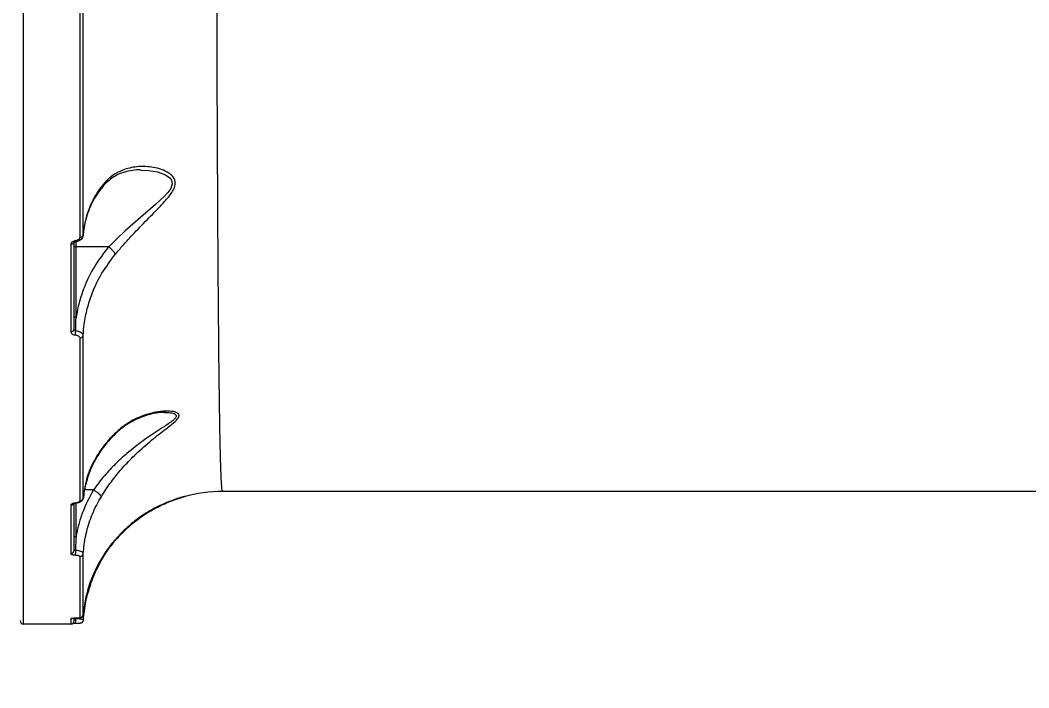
# Model space of a CAD drawing. Header units: millimetres. Extents: x -5517 to 6387, y -5295 to 6147.
# Drawn here: x 1744.4 to 2033.5, y 1059 to 1250.3 of the extents above; entities that cross this region are included whole.
import ezdxf

# ---------------------------------------------------------------- set-up
doc = ezdxf.new("R2010")
doc.units = ezdxf.units.MM
for name, color, linetype in [('DIKOM_ОБЪЕКТ', 7, 'Continuous'), ('DIKOM_РАЗМЕР_ЗОНА', 7, 'Continuous'), ('DIKOM_РАЗМЕР_ОБЪЕКТА', 7, 'Continuous')]:
    doc.layers.add(name, color=color, linetype=linetype)
doc.styles.add('style1', font='arial.ttf', dxfattribs={"width": 0.8})
doc.dimstyles.new('1-50', dxfattribs={"dimtxt": 300, "dimasz": 200, "dimexe": 100, "dimexo": 0, "dimgap": 100, "dimtad": 1, "dimtxsty": 'style1', "dimcen": 200, "dimclrd": 7, "dimclre": 7, "dimclrt": 7, "dimadec": 1, "dimazin": 2, "dimtfac": 1, "dimtmove": 0, "dimatfit": 2, "dimfxl": 0, "dimlwd": 25, "dimlwe": 18, "dimarcsym": 0})

# ---------------------------------------------------------------- blocks, each defined once
blk = doc.blocks.new('*D0')
at = {"layer": 'Defpoints', "color": 0, "transparency": 16777216}
for p in [(3079.07, 4135.26), (-4405.35, -2652.69), (-1397.56, -2652.69)]:
    blk.add_point(p, dxfattribs=at)
at = {"layer": 'DIKOM_РАЗМЕР_ОБЪЕКТА', "color": 7, "lineweight": 18, "transparency": 16777216}
for p, q in [((3079.07, 4135.26), (-4505.35, 4135.26)), ((-1397.56, -2652.69), (-4505.35, -2652.69))]:
    blk.add_line(p, q, dxfattribs=at)
at = {"layer": 'DIKOM_РАЗМЕР_ОБЪЕКТА', "color": 7, "lineweight": 25, "transparency": 16777216}
blk.add_line((-4405.35, 3935.26), (-4405.35, -2452.69), dxfattribs=at)
at = {"layer": 'DIKOM_РАЗМЕР_ОБЪЕКТА', "color": 7, "transparency": 16777216}
for points in [[(-4438.68, 3935.26), (-4372.02, 3935.26), (-4405.35, 4135.26)], [(-4438.68, -2452.69), (-4372.02, -2452.69), (-4405.35, -2652.69)]]:
    blk.add_solid(points, dxfattribs=at)
at = {"layer": 'DIKOM_РАЗМЕР_ОБЪЕКТА', "color": 7, "transparency": 16777216, "insert": (-4658.52, 741.29), "char_height": 300, "attachment_point": 5, "rotation": 90, "style": 'style1'}
blk.add_mtext('6800', dxfattribs=at)
blk = doc.blocks.new('*D1')
at = {"layer": 'Defpoints', "color": 0, "transparency": 16777216}
for p in [(2817.72, 6146.72), (-5067.27, -4152.08), (-1897.56, -4152.08)]:
    blk.add_point(p, dxfattribs=at)
at = {"layer": 'DIKOM_РАЗМЕР_ЗОНА', "color": 7, "lineweight": 18, "transparency": 16777216}
for p, q in [((2817.72, 6146.72), (-5167.27, 6146.72)), ((-1897.56, -4152.08), (-5167.27, -4152.08))]:
    blk.add_line(p, q, dxfattribs=at)
at = {"layer": 'DIKOM_РАЗМЕР_ЗОНА', "color": 7, "lineweight": 25, "transparency": 16777216}
blk.add_line((-5067.27, 5946.72), (-5067.27, -3952.08), dxfattribs=at)
at = {"layer": 'DIKOM_РАЗМЕР_ЗОНА', "color": 7, "transparency": 16777216}
for points in [[(-5100.61, 5946.72), (-5033.94, 5946.72), (-5067.27, 6146.72)], [(-5100.61, -3952.08), (-5033.94, -3952.08), (-5067.27, -4152.08)]]:
    blk.add_solid(points, dxfattribs=at)
at = {"layer": 'DIKOM_РАЗМЕР_ЗОНА', "color": 7, "transparency": 16777216, "insert": (-5320.45, 939.42), "char_height": 300, "attachment_point": 5, "rotation": 90, "style": 'style1'}
blk.add_mtext('10200', dxfattribs=at)
blk = doc.blocks.new('*D2')
at = {"layer": 'Defpoints', "color": 0, "transparency": 16777216}
for p in [(4491.49, 3838.97), (-2445.56, 374.31), (4491.49, -4687.8)]:
    blk.add_point(p, dxfattribs=at)
at = {"layer": 'DIKOM_РАЗМЕР_ОБЪЕКТА', "color": 7, "lineweight": 18, "transparency": 16777216}
for p, q in [((4491.49, 3838.97), (4491.49, -4787.8)), ((-2445.56, 374.31), (-2445.56, -4787.8))]:
    blk.add_line(p, q, dxfattribs=at)
at = {"layer": 'DIKOM_РАЗМЕР_ОБЪЕКТА', "color": 7, "lineweight": 25, "transparency": 16777216}
blk.add_line((-2245.56, -4687.8), (4291.49, -4687.8), dxfattribs=at)
at = {"layer": 'DIKOM_РАЗМЕР_ОБЪЕКТА', "color": 7, "transparency": 16777216}
for points in [[(-2245.56, -4654.47), (-2245.56, -4721.14), (-2445.56, -4687.8)], [(4291.49, -4654.47), (4291.49, -4721.14), (4491.49, -4687.8)]]:
    blk.add_solid(points, dxfattribs=at)
at = {"layer": 'DIKOM_РАЗМЕР_ОБЪЕКТА', "color": 7, "transparency": 16777216, "insert": (1022.97, -4434.63), "char_height": 300, "attachment_point": 5, "style": 'style1'}
blk.add_mtext('6900', dxfattribs=at)
blk = doc.blocks.new('*D3')
at = {"layer": 'Defpoints', "color": 0, "transparency": 16777216}
for p in [(6386.85, 4728.17), (-4131.44, -152.69), (6386.85, -5195.35)]:
    blk.add_point(p, dxfattribs=at)
at = {"layer": 'DIKOM_РАЗМЕР_ЗОНА', "color": 7, "lineweight": 18, "transparency": 16777216}
for p, q in [((6386.85, 4728.17), (6386.85, -5295.35)), ((-4131.44, -152.69), (-4131.44, -5295.35))]:
    blk.add_line(p, q, dxfattribs=at)
at = {"layer": 'DIKOM_РАЗМЕР_ЗОНА', "color": 7, "lineweight": 25, "transparency": 16777216}
blk.add_line((-3931.44, -5195.35), (6186.85, -5195.35), dxfattribs=at)
at = {"layer": 'DIKOM_РАЗМЕР_ЗОНА', "color": 7, "transparency": 16777216}
for points in [[(-3931.44, -5162.02), (-3931.44, -5228.69), (-4131.44, -5195.35)], [(6186.85, -5162.02), (6186.85, -5228.69), (6386.85, -5195.35)]]:
    blk.add_solid(points, dxfattribs=at)
at = {"layer": 'DIKOM_РАЗМЕР_ЗОНА', "color": 7, "transparency": 16777216, "insert": (1127.71, -4942.18), "char_height": 300, "attachment_point": 5, "style": 'style1'}
blk.add_mtext('10500', dxfattribs=at)

msp = doc.modelspace()

# ---------------------------------------------------------------- linework, layer by layer
at = {"layer": 'DIKOM_ОБЪЕКТ', "color": 7, "linetype": 'Continuous', "lineweight": 15}
for p, q in [((1760.326, 1186.819), (1760.324, 1186.819)), ((1760.442, 1185.343), (1760.442, 1186.738)), ((1769.774, 1185.343), (1760.442, 1185.343)), ((1760.442, 1165.143), (1760.442, 1185.343)), ((1785.832, 1137.882), (1786.053, 1137.876)), ((1765.44, 1115.727), (1762.925, 1115.727)), ((2100.499, 1115.311), (1802.458, 1115.311)), ((1760.442, 1102.221), (1760.442, 1111.901)), ((1760.371, 1098.369), (1760.442, 1102.221)), ((1745.442, 1077.441), (1745.442, 1077.438)), ((1758.945, 1077.311), (1745.442, 1077.311))]:
    msp.add_line(p, q, dxfattribs=at)
at = {"layer": 'DIKOM_ОБЪЕКТ', "color": 7, "linetype": 'Continuous', "lineweight": 15, "flags": 128}
for points in [[(1778.905, 1207.284), (1781.306, 1207.247), (1783.79, 1206.79), (1786.062, 1205.941), (1787.294, 1205.085), (1787.795, 1204.428), (1788.02, 1203.379), (1787.584, 1202.056), (1786.75, 1200.875), (1785.684, 1199.725), (1783.214, 1197.458), (1778.879, 1193.744), (1774.512, 1189.902), (1772.108, 1187.639), (1769.806, 1185.343), (1769.799, 1185.336), (1769.799, 1185.336)], [(1760.442, 1165.143), (1760.345, 1165.146), (1760.251, 1165.156), (1760.165, 1165.172), (1760.089, 1165.194), (1760.027, 1165.221), (1759.981, 1165.251), (1759.952, 1165.284), (1759.942, 1165.318)], [(1760.3, 1111.878), (1760.288, 1111.881), (1760.266, 1111.907), (1760.244, 1111.958)], [(1760.442, 1102.221), (1760.345, 1102.224), (1760.251, 1102.234), (1760.165, 1102.25), (1760.089, 1102.272), (1760.027, 1102.299), (1759.981, 1102.329), (1759.952, 1102.362), (1759.942, 1102.396)]]:
    msp.add_lwpolyline(points, dxfattribs=at)
at = {"layer": 'DIKOM_ОБЪЕКТ', "color": 7, "linetype": 'Continuous', "lineweight": 15}
for centre, radius, start, end in [((1761.602, 1189), 0.913, 263.78324, 346.83663), ((1759.043, 1187.005), 0.945, 264.47758, 338.99689), ((1760.63, 1187.085), 0.406, 181.509, 220.97071), ((1759.034, 1161.932), 0.915, 264.78865, 353.04672), ((1753.975, 1161.409), 6.398, 348.22868, 358.54856), ((1761.581, 1160.135), 0.929, 265.43129, 349.90069), ((1761.548, 1113.54), 0.966, 268.18794, 353.93396), ((1802.442, 1075.312), 39.999, 90.00204, 106.01829), ((1758.954, 1112.364), 1.028, 269.68898, 321.88972), ((1758.966, 1098.5), 0.977, 268.89272, 358.56091), ((1756.178, 1098.164), 4.197, 344.97759, 2.80166), ((1761.539, 1097.613), 0.981, 269.10616, 355.03881), ((1745.442, 1078.311), 1, 182.4002, 269.10357), ((1758.942, 1078.311), 1, 269.12987, 0.00042), ((1758.943, 1079.803), 1.003, 270.07652, 297.73921), ((1758.014, 1078.382), 2.395, 337.58759, 10.2672), ((1761.542, 1080.117), 0.998, 269.99951, 355.91437)]:
    msp.add_arc(centre, radius, start, end, dxfattribs=at)
for points, knots in [([(1745.442, 1077.438), (1745.442, 1077.401), (1745.443, 1077.222), (1745.443, 1078.245), (1745.443, 1080.571), (1745.443, 1084.317), (1745.443, 1089.307), (1745.443, 1095.506), (1745.443, 1103.004), (1745.443, 1111.836), (1745.443, 1122.001), (1745.443, 1133.275), (1745.443, 1145.594), (1745.443, 1158.872), (1745.443, 1173.324), (1745.443, 1188.951), (1745.443, 1205.726), (1745.443, 1223.28), (1745.443, 1241.533), (1745.443, 1260.394), (1745.443, 1280.171), (1745.443, 1300.832), (1745.443, 1322.325), (1745.443, 1343.254), (1745.443, 1363.461), (1745.443, 1382.831), (1745.443, 1402.536), (1745.443, 1422.528), (1745.443, 1442.588), (1745.443, 1462.619), (1745.443, 1480.487), (1745.443, 1491.73), (1745.443, 1496.309)], [0, 0, 0, 0, 0.0094891, 0.0458484, 0.0822376, 0.1185971, 0.1539303, 0.1892906, 0.2246239, 0.2609832, 0.2973724, 0.3337318, 0.3690652, 0.4044254, 0.4397586, 0.4761181, 0.5125071, 0.5488666, 0.5841998, 0.6195603, 0.6548934, 0.6912527, 0.7276419, 0.7640013, 0.7947536, 0.8255418, 0.85633, 0.88741, 0.91849, 0.9487827, 0.9791441, 1, 1, 1, 1]), ([(1802.444, 1115.41), (1802.407, 1115.422), (1802.316, 1115.452), (1802.181, 1116.795), (1802.038, 1119.331), (1801.902, 1123.11), (1801.773, 1128.124), (1801.652, 1134.399), (1801.54, 1141.785), (1801.437, 1150.226), (1801.341, 1159.646), (1801.251, 1170.207), (1801.167, 1181.924), (1801.088, 1194.782), (1801.017, 1208.487), (1800.951, 1222.969), (1800.892, 1238.143), (1800.837, 1254.269), (1800.786, 1271.33), (1800.74, 1289.29), (1800.702, 1306.538), (1800.671, 1322.859), (1800.645, 1338.132), (1800.622, 1353.762), (1800.601, 1369.696), (1800.583, 1385.858), (1800.568, 1402.262), (1800.554, 1418.892), (1800.548, 1430.135), (1800.545, 1435.757)], [0, 0, 0, 0, 0.0268284, 0.066384, 0.1059702, 0.1455256, 0.1862365, 0.2269809, 0.2676915, 0.3071163, 0.3465717, 0.3859964, 0.4265714, 0.4671796, 0.5077547, 0.5470858, 0.5864472, 0.6257786, 0.6662558, 0.7067662, 0.7472434, 0.7786604, 0.8100774, 0.8417451, 0.8734128, 0.904933, 0.936453, 0.9682265, 1, 1, 1, 1]), ([(1761.499, 1254.739), (1761.499, 1248.786), (1761.5, 1236.881), (1761.501, 1219.876), (1761.502, 1203.475), (1761.503, 1193.22), (1761.504, 1188.093)], [0, 0, 0, 0, 0.2485953, 0.4971903, 0.7485953, 1, 1, 1, 1]), ([(1762.492, 1188.792), (1762.491, 1193.85), (1762.49, 1203.967), (1762.488, 1220.255), (1762.487, 1237.273), (1762.486, 1249.284), (1762.485, 1255.29)], [0, 0, 0, 0, 0.2485946, 0.4971896, 0.7485953, 1, 1, 1, 1]), ([(1771.711, 1183.214), (1772.427, 1184.059), (1773.86, 1185.752), (1776.72, 1188.911), (1780.293, 1192.59), (1783.901, 1196.218), (1786.366, 1198.864), (1787.722, 1200.609), (1788.566, 1202.022), (1788.977, 1203.444), (1788.739, 1204.722), (1788.037, 1205.719), (1786.789, 1206.714), (1784.944, 1207.572), (1782.005, 1208.297), (1778.402, 1208.492), (1774.703, 1207.771), (1771.657, 1206.34), (1769.28, 1204.588), (1767.97, 1202.938), (1767.352, 1202.16)], [0, 0, 0, 0, 0.0519302, 0.10389, 0.1951549, 0.2864044, 0.3437023, 0.3731331, 0.4024724, 0.4366838, 0.4671109, 0.4969775, 0.5269683, 0.580892, 0.6349548, 0.7265892, 0.8181312, 0.8810559, 0.9438902, 1, 1, 1, 1]), ([(1778.89, 1207.393), (1778.888, 1207.393), (1778.106, 1207.443), (1776.612, 1207.285), (1774.516, 1206.867), (1772.658, 1206.183), (1771.043, 1205.302), (1769.533, 1204.133), (1768.26, 1202.87), (1767.56, 1201.894), (1767.284, 1201.51)], [0, 0, 0, 0, 0.0003833, 0.1758185, 0.3460979, 0.4922129, 0.62803, 0.7721841, 0.910533, 1, 1, 1, 1]), ([(1767.352, 1202.16), (1767.192, 1201.928), (1766.372, 1200.742), (1765.084, 1198.509), (1763.765, 1195.384), (1762.84, 1192.131), (1762.608, 1189.91), (1762.492, 1188.792)], [0, 0, 0, 0, 0.0563875, 0.2882866, 0.5227677, 0.7600023, 1, 1, 1, 1]), ([(1767.233, 1201.585), (1766.73, 1200.834), (1765.69, 1199.279), (1764.468, 1196.806), (1763.48, 1194.214), (1762.836, 1191.563), (1762.516, 1189.705), (1762.505, 1188.739), (1762.505, 1188.669)], [0, 0, 0, 0, 0.1857291, 0.3841512, 0.5836826, 0.7839265, 0.9843694, 1, 1, 1, 1]), ([(1767.352, 1202.16), (1767.352, 1202.13), (1767.354, 1201.999), (1767.33, 1201.795), (1767.223, 1201.676), (1767.176, 1201.623)], [0, 0, 0, 0, 0.1407934, 0.6232788, 1, 1, 1, 1]), ([(1761.504, 1188.093), (1761.487, 1187.978), (1761.454, 1187.748), (1761.194, 1187.44), (1760.811, 1187.206), (1760.459, 1187.104), (1760.259, 1187.079), (1760.225, 1187.074)], [0, 0, 0, 0, 0.2377945, 0.4755217, 0.7134891, 0.9515269, 1, 1, 1, 1]), ([(1762.482, 1188.73), (1762.484, 1188.714), (1762.507, 1188.471), (1762.318, 1188.011), (1761.902, 1187.45), (1761.26, 1187.048), (1760.699, 1186.835), (1760.369, 1186.835), (1760.323, 1186.835)], [0, 0, 0, 0, 0.0165687, 0.240805, 0.4634723, 0.7019554, 0.9585114, 1, 1, 1, 1]), ([(1758.952, 1186.064), (1758.952, 1185.617), (1758.952, 1183.383), (1758.951, 1177.95), (1758.951, 1169.945), (1758.951, 1163.997), (1758.951, 1161.021)], [0, 0, 0, 0, 0.0507688, 0.2538522, 0.6266968, 1, 1, 1, 1]), ([(1760.225, 1187.074), (1760.191, 1187.07), (1759.992, 1187.045), (1759.642, 1186.944), (1759.261, 1186.711), (1759.001, 1186.406), (1758.968, 1186.178), (1758.952, 1186.064)], [0, 0, 0, 0, 0.0479277, 0.285626, 0.5235821, 0.7617551, 1, 1, 1, 1]), ([(1760.327, 1186.815), (1760.289, 1186.811), (1760.19, 1186.802), (1760.053, 1186.756), (1759.942, 1186.699), (1759.903, 1186.66), (1759.908, 1186.668), (1759.91, 1186.67)], [0, 0, 0, 0, 0.1461927, 0.3784588, 0.628143, 0.8955959, 1, 1, 1, 1]), ([(1759.942, 1161.822), (1759.942, 1165.803), (1759.942, 1173.776), (1759.942, 1182.459), (1759.942, 1186.805)], [0, 0, 0, 0, 0.4994486, 1, 1, 1, 1]), ([(1760.442, 1185.343), (1760.386, 1185.345), (1760.274, 1185.349), (1760.124, 1185.378), (1760.01, 1185.422), (1759.957, 1185.466), (1759.944, 1185.498), (1759.943, 1185.511), (1759.942, 1185.515)], [0, 0, 0, 0, 0.2146548, 0.4292368, 0.6439201, 0.8586855, 0.9551762, 1, 1, 1, 1]), ([(1769.774, 1185.343), (1768.379, 1183.535), (1765.55, 1179.872), (1762.941, 1174.399), (1761.263, 1169.444), (1760.717, 1166.581), (1760.442, 1165.143)], [0, 0, 0, 0, 0.3001419, 0.6082191, 0.8030966, 1, 1, 1, 1]), ([(1769.799, 1185.336), (1769.796, 1185.338), (1769.789, 1185.342), (1769.78, 1185.343), (1769.774, 1185.343)], [0, 0, 0, 0, 0.4131597, 1, 1, 1, 1]), ([(1771.711, 1183.214), (1771.706, 1183.227), (1771.658, 1183.364), (1771.48, 1183.685), (1771.044, 1184.228), (1770.459, 1184.813), (1770.019, 1185.162), (1769.799, 1185.336)], [0, 0, 0, 0, 0.0262097, 0.2630649, 0.5087072, 0.7543588, 1, 1, 1, 1]), ([(1762.496, 1159.972), (1762.581, 1161.062), (1762.782, 1163.643), (1763.599, 1167.682), (1765.178, 1172.594), (1767.698, 1177.94), (1770.362, 1181.441), (1771.711, 1183.214)], [0, 0, 0, 0, 0.1301673, 0.3081371, 0.4882735, 0.7408507, 1, 1, 1, 1]), ([(1760.372, 1161.247), (1760.373, 1161.326), (1760.386, 1162.625), (1760.415, 1163.923), (1760.442, 1165.143)], [0, 0, 0, 0, 0.0607839, 1, 1, 1, 1]), ([(1758.951, 1161.021), (1758.953, 1160.986), (1758.96, 1160.847), (1759.072, 1160.611), (1759.357, 1160.359), (1759.757, 1160.172), (1760.078, 1160.127), (1760.239, 1160.104)], [0, 0, 0, 0, 0.0795862, 0.3194632, 0.5497844, 0.7748408, 1, 1, 1, 1]), ([(1760.372, 1161.247), (1760.324, 1161.258), (1760.27, 1161.271), (1760.171, 1161.325), (1760.073, 1161.41), (1759.981, 1161.568), (1759.946, 1161.713), (1759.943, 1161.8), (1759.942, 1161.822)], [0, 0, 0, 0, 0.1726645, 0.1993635, 0.4134129, 0.6506107, 0.9118981, 1, 1, 1, 1]), ([(1760.239, 1160.104), (1760.398, 1160.081), (1760.716, 1160.036), (1761.11, 1159.853), (1761.39, 1159.606), (1761.498, 1159.377), (1761.505, 1159.242), (1761.507, 1159.208)], [0, 0, 0, 0, 0.2263731, 0.4526969, 0.6823895, 0.9207499, 1, 1, 1, 1]), ([(1762.496, 1159.972), (1762.493, 1160.018), (1762.478, 1160.203), (1762.294, 1160.522), (1761.823, 1160.87), (1761.164, 1161.136), (1760.636, 1161.21), (1760.372, 1161.247)], [0, 0, 0, 0, 0.0780926, 0.3139941, 0.5431973, 0.7710823, 1, 1, 1, 1]), ([(1761.507, 1159.208), (1761.508, 1157.116), (1761.508, 1150.998), (1761.51, 1141.472), (1761.512, 1130.927), (1761.515, 1121.182), (1761.516, 1115.443), (1761.517, 1112.574)], [0, 0, 0, 0, 0.1144553, 0.3347643, 0.555075, 0.7775366, 1, 1, 1, 1]), ([(1762.509, 1113.438), (1762.507, 1116.272), (1762.505, 1121.942), (1762.502, 1131.621), (1762.5, 1142.165), (1762.498, 1151.74), (1762.497, 1157.884), (1762.496, 1159.972)], [0, 0, 0, 0, 0.220311, 0.4406227, 0.6630827, 0.8855459, 1, 1, 1, 1]), ([(1786.053, 1137.876), (1786.546, 1137.881), (1787.684, 1137.891), (1788.839, 1137.56), (1789.199, 1137.113), (1789.186, 1136.659), (1788.823, 1136.127), (1787.974, 1135.41), (1786.526, 1134.377), (1783.762, 1132.61), (1779.662, 1129.87), (1775.419, 1126.579), (1771.682, 1123.171), (1768.99, 1120.302), (1766.926, 1117.779), (1765.926, 1116.413), (1765.448, 1115.725), (1765.447, 1115.725)], [0, 0, 0, 0, 0.0495334, 0.1141028, 0.1510968, 0.162034, 0.2069011, 0.2429165, 0.2799641, 0.3724786, 0.5140913, 0.6592602, 0.7666601, 0.8765021, 0.937799, 0.9999506, 1, 1, 1, 1]), ([(1767.621, 1113.681), (1768.079, 1114.418), (1768.996, 1115.89), (1770.932, 1118.618), (1773.472, 1121.756), (1776.979, 1125.492), (1781.022, 1129.135), (1784.887, 1132.195), (1787.843, 1134.441), (1789.507, 1135.913), (1790.104, 1136.98), (1789.743, 1137.751), (1788.29, 1138.244), (1786.045, 1138.357), (1782.803, 1137.984), (1778.941, 1136.858), (1775.003, 1134.845), (1772.741, 1132.9), (1771.809, 1132.099)], [0, 0, 0, 0, 0.0404307, 0.0808831, 0.1509571, 0.2211467, 0.3139213, 0.4066916, 0.4680977, 0.5184401, 0.5509385, 0.5857389, 0.630832, 0.6892175, 0.7478301, 0.8412611, 0.9345787, 1, 1, 1, 1]), ([(1786.057, 1137.924), (1785.857, 1137.928), (1785.224, 1137.939), (1783.915, 1137.819), (1782.096, 1137.495), (1779.963, 1136.89), (1777.794, 1136.026), (1775.7, 1134.91), (1773.791, 1133.599), (1772.455, 1132.545), (1771.787, 1131.863), (1771.675, 1131.748)], [0, 0, 0, 0, 0.0484029, 0.1531572, 0.2804644, 0.4200697, 0.5730815, 0.7138577, 0.8479584, 0.9744289, 1, 1, 1, 1]), ([(1771.809, 1132.099), (1770.93, 1131.209), (1769.232, 1129.489), (1767.15, 1126.702), (1765.067, 1123.204), (1763.227, 1118.783), (1762.75, 1115.235), (1762.509, 1113.438)], [0, 0, 0, 0, 0.1647951, 0.3184405, 0.47352, 0.7333067, 1, 1, 1, 1]), ([(1771.665, 1131.76), (1771.006, 1131.092), (1769.628, 1129.695), (1767.839, 1127.402), (1766.226, 1124.929), (1764.903, 1122.329), (1764.044, 1120.288), (1763.73, 1119.107), (1763.66, 1118.842)], [0, 0, 0, 0, 0.1729684, 0.361579, 0.5530687, 0.7471677, 0.9434078, 1, 1, 1, 1]), ([(1771.617, 1131.803), (1771.683, 1131.867), (1771.766, 1131.949), (1771.802, 1132.073), (1771.809, 1132.099)], [0, 0, 0, 0, 0.7889166, 1, 1, 1, 1]), ([(1763.66, 1118.842), (1763.467, 1118.185), (1763.003, 1116.604), (1762.677, 1114.774), (1762.627, 1113.608), (1762.618, 1113.386)], [0, 0, 0, 0, 0.3651487, 0.8787407, 1, 1, 1, 1]), ([(1765.44, 1115.727), (1764.302, 1113.592), (1762.592, 1110.383), (1761.138, 1105.778), (1760.675, 1103.41), (1760.442, 1102.221)], [0, 0, 0, 0, 0.4971347, 0.747536, 1, 1, 1, 1]), ([(1765.447, 1115.725), (1765.446, 1115.726), (1765.444, 1115.726), (1765.441, 1115.727), (1765.44, 1115.727)], [0, 0, 0, 0, 0.6549942, 1, 1, 1, 1]), ([(1765.447, 1115.725), (1765.692, 1115.586), (1766.182, 1115.307), (1766.833, 1114.812), (1767.328, 1114.329), (1767.568, 1113.965), (1767.622, 1113.768), (1767.621, 1113.697), (1767.621, 1113.681)], [0, 0, 0, 0, 0.2114829, 0.4229664, 0.634448, 0.8459317, 0.9647913, 1, 1, 1, 1]), ([(1762.493, 1113.399), (1762.471, 1113.248), (1762.427, 1112.939), (1762.138, 1112.548), (1761.722, 1112.225), (1761.12, 1111.99), (1760.594, 1111.878), (1760.3, 1111.878), (1760.299, 1111.878)], [0, 0, 0, 0, 0.1546655, 0.3176086, 0.4965471, 0.727164, 0.9989295, 1, 1, 1, 1]), ([(1762.517, 1097.528), (1762.697, 1099.215), (1763.062, 1102.621), (1764.568, 1107.636), (1766.223, 1111.302), (1767.377, 1113.266), (1767.621, 1113.681)], [0, 0, 0, 0, 0.2991613, 0.6039888, 0.9163491, 1, 1, 1, 1]), ([(1765.059, 1089.843), (1765.371, 1090.633), (1766.026, 1092.29), (1767.298, 1094.832), (1768.99, 1097.698), (1771.163, 1100.681), (1774.137, 1103.995), (1777.731, 1107.111), (1781.785, 1109.813), (1785.917, 1111.866), (1789.07, 1113.067), (1790.988, 1113.639), (1791.344, 1113.741), (1791.403, 1113.757)], [0, 0, 0, 0, 0.0625783, 0.1312523, 0.1999715, 0.2957855, 0.3917498, 0.524522, 0.6575035, 0.7865901, 0.915241, 0.9858954, 1, 1, 1, 1]), ([(1791.803, 1113.877), (1791.815, 1113.882), (1791.856, 1113.898), (1791.1, 1113.708), (1789.876, 1113.355), (1787.465, 1112.567), (1783.919, 1111.075), (1780.439, 1109.096), (1778.563, 1107.748), (1778.178, 1107.472)], [0, 0, 0, 0, 0.0416528, 0.1368065, 0.2448181, 0.3532828, 0.6395476, 0.9261378, 1, 1, 1, 1]), ([(1758.948, 1111.336), (1758.948, 1111.075), (1758.948, 1109.765), (1758.948, 1106.635), (1758.948, 1102.169), (1758.947, 1099.073), (1758.947, 1097.524)], [0, 0, 0, 0, 0.0507675, 0.2538485, 0.6266969, 1, 1, 1, 1]), ([(1760.244, 1111.958), (1760.223, 1111.957), (1760.033, 1111.944), (1759.681, 1111.888), (1759.278, 1111.745), (1759.001, 1111.552), (1758.966, 1111.408), (1758.948, 1111.336)], [0, 0, 0, 0, 0.029923, 0.2617992, 0.5039614, 0.7520294, 1, 1, 1, 1]), ([(1760.302, 1111.874), (1760.241, 1111.871), (1760.096, 1111.862), (1759.908, 1111.822), (1759.775, 1111.779), (1759.721, 1111.749), (1759.73, 1111.756), (1759.733, 1111.758)], [0, 0, 0, 0, 0.1951079, 0.4660001, 0.7156888, 0.9295743, 1, 1, 1, 1]), ([(1759.942, 1098.476), (1759.942, 1100.552), (1759.942, 1104.566), (1759.942, 1109.414), (1759.942, 1111.755)], [0, 0, 0, 0, 0.5171112, 1, 1, 1, 1]), ([(1761.517, 1112.574), (1761.5, 1112.502), (1761.466, 1112.359), (1761.196, 1112.168), (1760.801, 1112.028), (1760.454, 1111.973), (1760.267, 1111.96), (1760.244, 1111.958)], [0, 0, 0, 0, 0.247786, 0.4958559, 0.736417, 0.9670381, 1, 1, 1, 1]), ([(1778.178, 1107.472), (1777.608, 1107.038), (1775.745, 1105.62), (1772.923, 1102.976), (1769.932, 1099.475), (1767.287, 1095.529), (1765.098, 1091.148), (1763.485, 1086.364), (1762.764, 1082.631), (1762.579, 1080.519), (1762.538, 1080.046)], [0, 0, 0, 0, 0.0601206, 0.1962369, 0.3328174, 0.4690621, 0.6303297, 0.7921154, 0.9534346, 1, 1, 1, 1]), ([(1760.371, 1098.369), (1760.316, 1098.371), (1760.206, 1098.376), (1760.07, 1098.398), (1759.976, 1098.429), (1759.944, 1098.457), (1759.943, 1098.473), (1759.942, 1098.476)], [0, 0, 0, 0, 0.235507, 0.4717086, 0.7082179, 0.9453623, 1, 1, 1, 1]), ([(1762.517, 1097.528), (1762.515, 1097.548), (1762.507, 1097.659), (1762.349, 1097.862), (1761.878, 1098.101), (1761.196, 1098.288), (1760.646, 1098.342), (1760.371, 1098.369)], [0, 0, 0, 0, 0.0531487, 0.2899615, 0.5268067, 0.7633512, 1, 1, 1, 1]), ([(1758.947, 1097.524), (1758.948, 1097.512), (1758.953, 1097.448), (1759.049, 1097.335), (1759.331, 1097.206), (1759.739, 1097.111), (1760.068, 1097.087), (1760.232, 1097.076)], [0, 0, 0, 0, 0.0545933, 0.2913896, 0.5278361, 0.7639738, 1, 1, 1, 1]), ([(1760.232, 1097.076), (1760.398, 1097.064), (1760.729, 1097.041), (1761.139, 1096.945), (1761.423, 1096.817), (1761.518, 1096.705), (1761.523, 1096.643), (1761.524, 1096.632)], [0, 0, 0, 0, 0.2363912, 0.4729192, 0.7098951, 0.9469131, 1, 1, 1, 1]), ([(1761.524, 1096.632), (1761.525, 1094.529), (1761.528, 1090.323), (1761.532, 1085.439), (1761.537, 1081.53), (1761.54, 1079.922), (1761.542, 1079.119)], [0, 0, 0, 0, 0.2485978, 0.4971942, 0.7485966, 1, 1, 1, 1]), ([(1762.538, 1080.046), (1762.535, 1080.838), (1762.531, 1082.423), (1762.526, 1086.29), (1762.521, 1091.164), (1762.518, 1095.406), (1762.517, 1097.528)], [0, 0, 0, 0, 0.2485966, 0.4971933, 0.7485963, 1, 1, 1, 1]), ([(1762.554, 1078.441), (1762.745, 1080.227), (1763.161, 1084.106), (1764.394, 1087.832), (1765.059, 1089.843)], [0, 0, 0, 0, 0.4604872, 1, 1, 1, 1]), ([(1764.93, 1090.281), (1764.964, 1090.242), (1765.098, 1090.089), (1765.097, 1089.949), (1765.064, 1089.857), (1765.059, 1089.843)], [0, 0, 0, 0, 0.2294396, 0.8828189, 1, 1, 1, 1]), ([(1758.944, 1078.8), (1758.944, 1078.745), (1758.944, 1078.469), (1758.943, 1077.842), (1758.943, 1077.31), (1758.943, 1077.381), (1758.942, 1077.403)], [0, 0, 0, 0, 0.0564074, 0.2820484, 0.7795327, 1, 1, 1, 1]), ([(1760.274, 1078.959), (1760.238, 1078.959), (1760.058, 1078.956), (1759.726, 1078.943), (1759.334, 1078.911), (1759.013, 1078.861), (1758.969, 1078.822), (1758.944, 1078.8)], [0, 0, 0, 0, 0.0440674, 0.2245453, 0.4337952, 0.687528, 1, 1, 1, 1]), ([(1760.197, 1078.952), (1760.131, 1078.951), (1759.931, 1078.948), (1759.64, 1078.929), (1759.408, 1078.907), (1759.301, 1078.887), (1759.308, 1078.888), (1759.31, 1078.889)], [0, 0, 0, 0, 0.1349423, 0.4104397, 0.7094135, 0.936903, 1, 1, 1, 1]), ([(1759.942, 1078.461), (1759.942, 1078.412), (1759.942, 1078.323), (1759.942, 1078.844), (1759.942, 1079.074)], [0, 0, 0, 0, 0.5579512, 1, 1, 1, 1]), ([(1760.371, 1078.809), (1760.326, 1078.801), (1760.271, 1078.792), (1760.174, 1078.756), (1760.076, 1078.699), (1759.984, 1078.597), (1759.946, 1078.503), (1759.943, 1078.444), (1759.942, 1078.428)], [0, 0, 0, 0, 0.152253, 0.1824877, 0.3869394, 0.6239234, 0.8956418, 1, 1, 1, 1]), ([(1762.534, 1080.039), (1762.534, 1080.032), (1762.547, 1079.903), (1762.454, 1079.677), (1762.287, 1079.421), (1762.086, 1079.253), (1761.888, 1079.148), (1761.668, 1079.075), (1761.386, 1079.02), (1760.962, 1078.978), (1760.504, 1078.956), (1760.249, 1078.957), (1760.178, 1078.957)], [0, 0, 0, 0, 0.0058753, 0.1143496, 0.2022729, 0.2805469, 0.3545173, 0.4362129, 0.5786342, 0.7812556, 0.9386366, 1, 1, 1, 1]), ([(1762.537, 1078.388), (1762.537, 1078.362), (1762.538, 1078.227), (1762.435, 1078.015), (1762.269, 1077.797), (1762.086, 1077.658), (1761.918, 1077.576), (1761.784, 1077.537), (1761.687, 1077.518), (1761.581, 1077.504), (1761.406, 1077.491), (1761.06, 1077.478), (1760.609, 1077.47), (1760.323, 1077.469), (1760.229, 1077.469)], [0, 0, 0, 0, 0.0225199, 0.1179749, 0.1960387, 0.2624247, 0.3183456, 0.3623619, 0.3988328, 0.4436057, 0.549766, 0.7506943, 0.9182873, 1, 1, 1, 1]), ([(1761.542, 1079.119), (1761.517, 1079.095), (1761.473, 1079.054), (1761.16, 1079.005), (1760.785, 1078.974), (1760.471, 1078.963), (1760.302, 1078.96), (1760.274, 1078.959)], [0, 0, 0, 0, 0.3277155, 0.5738796, 0.7796265, 0.9627706, 1, 1, 1, 1]), ([(1762.554, 1078.441), (1762.551, 1078.455), (1762.539, 1078.505), (1762.336, 1078.593), (1761.843, 1078.69), (1761.172, 1078.768), (1760.64, 1078.795), (1760.371, 1078.809)], [0, 0, 0, 0, 0.0903062, 0.3322029, 0.5590675, 0.7775897, 1, 1, 1, 1]), ([(1760.234, 1077.468), (1760.215, 1077.468), (1760.03, 1077.468), (1759.726, 1077.464), (1759.523, 1077.459), (1759.435, 1077.457)], [0, 0, 0, 0, 0.06183, 0.5928887, 1, 1, 1, 1])]:
    msp.add_open_spline(points, degree=3, knots=knots, dxfattribs=at)

# ---------------------------------------------------------------- dimensions: what is measured, and where the dimension line sits
at = {"layer": 'DIKOM_РАЗМЕР_ЗОНА'}
dim = msp.add_linear_dim(base=(-5067.273, -4152.084), p1=(2817.721, 6146.719), p2=(-1897.558, -4152.084), angle=90, text='10200', dimstyle='1-50', dxfattribs=at)
dim.commit()
dim.dimension.update_dxf_attribs({"geometry": '*D1', "text_midpoint": (-5067.273, 939.42), "dimtype": 160})
dim = msp.add_linear_dim(base=(6386.855, -5195.352), p1=(-4131.439, -152.689), p2=(6386.855, 4728.173), text='10500', dimstyle='1-50', dxfattribs=at)
dim.commit()
dim.dimension.update_dxf_attribs({"geometry": '*D3', "text_midpoint": (1127.708, -5195.352), "dimtype": 160})
at = {"layer": 'DIKOM_РАЗМЕР_ОБЪЕКТА'}
dim = msp.add_linear_dim(base=(-4405.349, -2652.689), p1=(3079.071, 4135.263), p2=(-1397.558, -2652.689), angle=90, text='6800', dimstyle='1-50', dxfattribs=at)
dim.commit()
dim.dimension.update_dxf_attribs({"geometry": '*D0', "text_midpoint": (-4405.349, 741.287), "dimtype": 160})
dim = msp.add_linear_dim(base=(4491.49, -4687.804), p1=(-2445.558, 374.311), p2=(4491.49, 3838.967), text='6900', dimstyle='1-50', dxfattribs=at)
dim.commit()
dim.dimension.update_dxf_attribs({"geometry": '*D2', "text_midpoint": (1022.966, -4687.804), "dimtype": 160})

doc.saveas('drawing.dxf')
